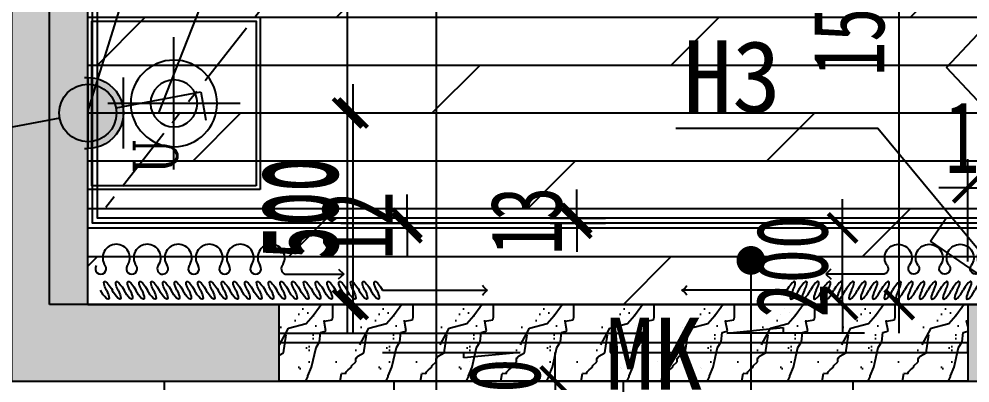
# Model space of a CAD drawing. Header units: millimetres. Extents: x -235126 to 312941, y -228449 to 114042.
# Drawn here: x -3331 to -845, y -143342 to -142391 of the extents above; entities that cross this region are included whole.
import ezdxf
from ezdxf.enums import TextEntityAlignment as Align
from ezdxf.lldxf.tags import DXFTag

# ---------------------------------------------------------------- set-up
doc = ezdxf.new("R2010")
doc.units = ezdxf.units.MM
doc.header["$LTSCALE"] = 800
doc.linetypes.add('PHANTOM2', pattern=[1.25, 0.625, -0.125, 0.125, -0.125, 0.125, -0.125])
doc.layers.get('DEFPOINTS').update_dxf_attribs({"color": 250})
for name, color, linetype in [('0-FRAME', 165, 'Continuous'), ('_WALL', 6, 'Continuous'), ('AR-NEWWALL-新砌间墙', 4, 'Continuous'), ('AR-TXET-间墙标注', 7, 'Continuous'), ('DD-EL', 3, 'Continuous'), ('EQUIP-插座', 3, 'Continuous'), ('EQUIP-照明', 3, 'Continuous'), ('FC-BHTACH1-地坪铺砌', 8, 'Continuous'), ('FF-CURB-窗帘', 8, 'Continuous'), ('FF-DOOR-门扇', 2, 'Continuous'), ('FF-FURN1-活动家具', 1, 'Continuous'), ('KK-空调', 8, 'Continuous'), ('RC-DIM1-造型尺寸', 7, 'Continuous'), ('RC-DIM2-灯具尺寸', 7, 'Continuous'), ('RC-FIXTURE-天花造型', 1, 'Continuous'), ('RC-天花标高', 7, 'Continuous'), ('t景森a-砼', 6, 'Continuous'), ('WALL', 4, 'Continuous')]:
    doc.layers.add(name, color=color, linetype=linetype)
doc.styles.add('_TCH_LABEL', font='COMPLEX', dxfattribs={"bigfont": 'GBCBIG'})
doc.styles.add('宋-ZY', font='')
doc.styles.add('宋-图框', font='', dxfattribs={"width": 0.7})
doc.styles.get('宋-ZY').set_extended_font_data('SimSun')
doc.styles.get('宋-图框').set_extended_font_data('SimSun')
tags = doc.linetypes.add('HIDDEN2', pattern=[0.1875, 0.125, -0.0625]).pattern_tags.tags
tags[6:7] = [DXFTag(74, 4), DXFTag(75, 0), DXFTag(340, '0'), DXFTag(46, 1.0), DXFTag(50, 0.0), DXFTag(44, 0.0), DXFTag(45, 0.0)]
tags[4:5] = [DXFTag(74, 4), DXFTag(75, 0), DXFTag(340, '0'), DXFTag(46, 1.0), DXFTag(50, 0.0), DXFTag(44, 0.0), DXFTag(45, 0.0)]
doc.dimstyles.new('1比75', dxfattribs={"dimscale": 75, "dimtxt": 2.5, "dimasz": 1, "dimexe": 1, "dimexo": 1.5, "dimgap": 0.5, "dimtad": 1, "dimdec": 0, "dimzin": 0, "dimdsep": 46, "dimtxsty": '宋-图框', "dimblk": 'ARCHTICK', "dimcen": 0.09, "dimdle": 1, "dimclrd": 8, "dimclre": 8, "dimclrt": 2, "dimadec": 0, "dimazin": 0, "dimtfac": 1, "dimtdec": 0, "dimtix": 1, "dimtmove": 2, "dimatfit": 3, "dimldrblk": 'DOT', "dimfxl": 1, "dimtolj": 1, "dimtzin": 0, "dimlwd": -1, "dimlwe": -1, "dimarcsym": 0})

# ---------------------------------------------------------------- blocks, each defined once
blk = doc.blocks.new('$DorLib2D$00000131')
at = {"color": 0, "linetype": 'Continuous'}
for p, q in [((0.15, 0.125), (0.2319, 0.1973)), ((0.2319, 0.1973), (0.2319, 0.125)), ((-0.5, 0.125), (-0.5, 0)), ((0.0192, 0.125), (-0.5, 0.125)), ((0.0192, 0), (0.0192, 0.125)), ((0.35, 0.125), (0.15, 0.125)), ((-0.5, 0), (0.0192, 0)), ((-0.024, 0), (0.5, 0)), ((-0.024, -0.125), (-0.024, 0)), ((0.5, 0), (0.5, -0.125)), ((-0.35, -0.125), (-0.15, -0.125)), ((-0.2319, -0.1973), (-0.2319, -0.125)), ((-0.15, -0.125), (-0.2319, -0.1973)), ((0.5, -0.125), (-0.024, -0.125))]:
    blk.add_line(p, q, dxfattribs=at)
blk = doc.blocks.new('A$C444704FD')
at = {"color": 75, "linetype": 'HIDDEN2', "ltscale": 0.8}
for p, q in [((219, 168), (419, 355.5)), ((419, 355.5), (619, 168)), ((181.5, 220.5), (181.5, 183)), ((656.5, 220.5), (181.5, 220.5)), ((656.5, 183), (656.5, 220.5)), ((0, 183), (0, 0)), ((844, 183), (0, 183)), ((181.5, 183), (656.5, 183)), ((844, 0), (844, 183)), ((325.6, 168), (219, 168)), ((325.6, 92.5), (325.6, 168)), ((512.4, 168), (512.4, 92.5)), ((619, 168), (512.4, 168)), ((181.5, 137.5), (181.5, 10.3)), ((656.5, 137.5), (181.5, 137.5)), ((656.5, 10.3), (656.5, 137.5)), ((844, 92.5), (0, 92.5)), ((512.4, 92.5), (325.6, 92.5)), ((0, 0), (844, 0)), ((181.5, 10.3), (656.5, 10.3))]:
    blk.add_line(p, q, dxfattribs=at)
blk = doc.blocks.new('A$C44755243')
at = {"color": 8, "ltscale": 0.05}
for p, q in [((-232, 425), (-232, 79)), ((-58.9, 252), (-405, 252))]:
    blk.add_line(p, q, dxfattribs=at)
at = {"ltscale": 0.05}
blk.add_lwpolyline([(-7, 477), (-457, 477), (-457, 27), (-7, 27)], close=True, dxfattribs=at)
at = {"color": 8, "ltscale": 0.05}
blk.add_lwpolyline([(-17, 467), (-447, 467), (-447, 37), (-17, 37)], close=True, dxfattribs=at)
for radius in [113, 61.3]:
    blk.add_circle((-232, 252), radius, dxfattribs=at)
blk = doc.blocks.new('R23QREEWRW')
at = {"layer": '0-FRAME', "color": 0}
for p, q in [((611876.9, -216348.9), (611602.4, -216348.9)), ((611978.4, -216391), (611992.4, -216377.7)), ((612127.4, -216391), (611978.4, -216391)), ((611991.8, -216404.2), (611978.4, -216391))]:
    blk.add_line(p, q, dxfattribs=at)
at = {"layer": '0-FRAME', "color": 0, "extrusion": (0, 0, -1)}
for centre, major_axis, ratio, start_param, end_param in [((611899.9, -216348.9), (-13.2, 22.9), 0.254545, -1.424879, 1.716714), ((611930.6, -216348.9), (-13.2, 22.9), 0.254545, -1.424879, 1.716714), ((611961.3, -216348.9), (-13.2, 22.9), 0.254545, -1.424879, 1.716714), ((611992, -216348.9), (-13.2, 22.9), 0.254545, -1.424879, 1.716714), ((612022.7, -216348.9), (-13.2, 22.9), 0.254545, -1.424879, 1.716714), ((612053.4, -216348.9), (-13.2, 22.9), 0.254545, -1.424879, 1.716714), ((612084.1, -216348.9), (-13.2, 22.9), 0.254545, -1.424879, 1.716714), ((612114.8, -216348.9), (-13.2, 22.9), 0.254545, -1.424879, 1.716714), ((612145.6, -216348.9), (-13.2, 22.9), 0.254545, -1.424879, 1.716714), ((612176.3, -216348.9), (-13.2, 22.9), 0.254545, -1.424879, 1.716714), ((612207, -216348.9), (-13.2, 22.9), 0.254545, -1.424879, 1.716714), ((612237.7, -216348.9), (-13.2, 22.9), 0.254545, -1.424879, 1.716714), ((612268.4, -216348.9), (-13.2, 22.9), 0.254545, -1.424879, 1.716714), ((612299.1, -216348.9), (-13.2, 22.9), 0.254545, -1.424879, 1.716714), ((612329.8, -216348.9), (-13.2, 22.9), 0.254545, -1.424879, 1.716714), ((612360.5, -216348.9), (-13.2, 22.9), 0.254545, -1.424879, 1.716714), ((612391.2, -216348.9), (-13.2, 22.9), 0.254545, -1.424879, 1.716714), ((612421.9, -216348.9), (-13.2, 22.9), 0.254545, -1.424879, 1.716714), ((612452.6, -216348.9), (-13.2, 22.9), 0.254545, -1.424879, 1.716714), ((612483.3, -216348.9), (-13.2, 22.9), 0.254545, -1.424879, 1.716714), ((612514.1, -216348.9), (-13.2, 22.9), 0.254545, -1.424879, 1.716714), ((612544.8, -216348.9), (-13.2, 22.9), 0.254545, -1.424879, 1.716714), ((612575.5, -216348.9), (-13.2, 22.9), 0.254545, -1.424879, 1.716714), ((612606.2, -216348.9), (-13.2, 22.9), 0.254545, -1.424879, 1.716714), ((611589.3, -216323.2), (20.4, 20.4), 1, 1.253456, 1.885426), ((611589.3, -216374.6), (20.4, 20.4), 1, -0.314629, 0.31734), ((611884.5, -216348.9), (-13.2, 22.9), 0.254545, 1.716714, 4.858306), ((611915.2, -216348.9), (-13.2, 22.9), 0.254545, 1.716714, 4.858306), ((611945.9, -216348.9), (-13.2, 22.9), 0.254545, 1.716714, 4.858306), ((611976.7, -216348.9), (-13.2, 22.9), 0.254545, 1.716714, 4.858306), ((612007.4, -216348.9), (-13.2, 22.9), 0.254545, 1.716714, 4.858306), ((612038.1, -216348.9), (-13.2, 22.9), 0.254545, 1.716714, 4.858306), ((612068.8, -216348.9), (-13.2, 22.9), 0.254545, 1.716714, 4.858306), ((612099.5, -216348.9), (-13.2, 22.9), 0.254545, 1.716714, 4.858306), ((612130.2, -216348.9), (-13.2, 22.9), 0.254545, 1.716714, 4.858306), ((612160.9, -216348.9), (-13.2, 22.9), 0.254545, 1.716714, 4.858306), ((612191.6, -216348.9), (-13.2, 22.9), 0.254545, 1.716714, 4.858306), ((612222.3, -216348.9), (-13.2, 22.9), 0.254545, 1.716714, 4.858306), ((612253, -216348.9), (-13.2, 22.9), 0.254545, 1.716714, 4.858306), ((612283.7, -216348.9), (-13.2, 22.9), 0.254545, 1.716714, 4.858306), ((612314.5, -216348.9), (-13.2, 22.9), 0.254545, 1.716714, 4.858306), ((612345.2, -216348.9), (-13.2, 22.9), 0.254545, 1.716714, 4.858306), ((612375.9, -216348.9), (-13.2, 22.9), 0.254545, 1.716714, 4.858306), ((612406.6, -216348.9), (-13.2, 22.9), 0.254545, 1.716714, 4.858306), ((612437.3, -216348.9), (-13.2, 22.9), 0.254545, 1.716714, 4.858306), ((612468, -216348.9), (-13.2, 22.9), 0.254545, 1.716714, 4.858306), ((612498.7, -216348.9), (-13.2, 22.9), 0.254545, 1.716714, 4.858306), ((612529.4, -216348.9), (-13.2, 22.9), 0.254545, 1.716714, 4.858306), ((612560.1, -216348.9), (-13.2, 22.9), 0.254545, 1.716714, 4.858306), ((612590.8, -216348.9), (-13.2, 22.9), 0.254545, 1.716714, 4.858306)]:
    blk.add_ellipse(centre, major_axis=major_axis, ratio=ratio, start_param=start_param, end_param=end_param, dxfattribs=at)
at = {"layer": '0-FRAME', "color": 0}
for centre, major_axis, start_param, end_param in [((612127.4, -216405.2), (-14.2, 0.2), 2.543147, 4.729487), ((612208.4, -216405.2), (-14.2, 0.4), 2.55266, 6.92534), ((612289.4, -216405.2), (14.2, 0.6), -0.656936, 3.715744), ((612370.4, -216405.2), (-14.2, 0.1), 2.53277, 6.90545), ((612451.4, -216405.2), (-14.2, 0.2), -1.554401, 0.631939), ((612451.4, -216405.2), (14.2, 0.1), -0.619105, 1.567235), ((612532.4, -216405.2), (14.2, 0.2), -0.632347, 3.740333), ((612613.4, -216405.2), (-14.2, 0.1), 2.53277, 6.90545), ((612167.9, -216433.9), (35.4, 0), 2.525078, 4.711418), ((612167.9, -216433.9), (35.4, 0.3), 4.702886, 6.889226), ((612248.9, -216433.9), (-35.4, 0.1), -0.611253, 1.575087), ((612248.9, -216433.9), (35.4, 0.1), 4.708232, 6.894572), ((612329.9, -216433.9), (-35.4, 0.3), -0.607491, 1.578849), ((612329.9, -216433.9), (-35.4, 0.1), 1.57253, 3.75887), ((612410.9, -216433.9), (-35.4, 0.1), -0.613911, 1.572429), ((612410.9, -216433.9), (-35.4, 0.3), 1.579176, 3.765516), ((612491.9, -216433.9), (35.4, 0.4), 2.515669, 4.702009), ((612491.9, -216433.9), (-35.4, 0.1), 1.574925, 3.761264), ((612572.9, -216433.8), (-35.4, 0.1), -0.611253, 1.575087), ((612572.9, -216433.8), (35.4, 0.3), 4.702886, 6.889226)]:
    blk.add_ellipse(centre, major_axis=major_axis, ratio=1, start_param=start_param, end_param=end_param, dxfattribs=at)
blk = doc.blocks.new('_ArchTick')
at = {"color": 0, "linetype": 'ByBlock', "const_width": 0.15}
blk.add_lwpolyline([(-0.5, -0.5), (0.5, 0.5)], dxfattribs=at)
blk = doc.blocks.new('_Dot')
at = {"color": 0, "linetype": 'ByBlock', "lineweight": -2}
blk.add_line((-0.5, 0), (-1, 0), dxfattribs=at)
at = {"color": 0, "linetype": 'ByBlock', "const_width": 0.5}
blk.add_lwpolyline([(-0.25, 0, 1), (0.25, 0, 1)], format="xyb", close=True, dxfattribs=at)
blk = doc.blocks.new('*D449')
at = {"layer": 'DEFPOINTS', "color": 0, "transparency": 16777216}
for p in [(-2199.2, -143336.6), (-2199.2, -143486.6), (-1929.1, -143486.6)]:
    blk.add_point(p, dxfattribs=at)
at = {"layer": 'RC-DIM1-造型尺寸', "color": 8, "transparency": 16777216}
for p, q in [((-1929.1, -143336.6), (-1929.1, -143261.6)), ((-2086.7, -143336.6), (-1854.1, -143336.6)), ((-1929.1, -143336.6), (-1929.1, -143486.6)), ((-2086.7, -143486.6), (-1854.1, -143486.6)), ((-1929.1, -143486.6), (-1929.1, -143561.6))]:
    blk.add_line(p, q, dxfattribs=at)
at = {"layer": 'RC-DIM1-造型尺寸', "color": 8, "transparency": 16777216, "xscale": 75, "yscale": 75, "zscale": 75}
for p, rotation in [((-1929.1, -143336.6), 270), ((-1929.1, -143486.6), 90)]:
    blk.add_blockref('_ArchTick', p, dxfattribs=dict(at, rotation=rotation))
at = {"layer": 'RC-DIM1-造型尺寸', "color": 2, "transparency": 16777216, "insert": (-2060.3, -143411.6), "char_height": 187.5, "attachment_point": 5, "rotation": 90, "style": '宋-图框'}
blk.add_mtext('\\A1;150', dxfattribs=at)
blk = doc.blocks.new('*D455')
at = {"layer": 'DEFPOINTS', "color": 0, "transparency": 16777216}
for p in [(-2602.2, -142924.6), (-2602.2, -142936.6), (-2316.5, -142924.6)]:
    blk.add_point(p, dxfattribs=at)
at = {"layer": 'RC-DIM1-造型尺寸', "color": 8, "transparency": 16777216}
for p, q in [((-2316.5, -142924.6), (-2316.5, -142849.6)), ((-2489.7, -142924.6), (-2241.5, -142924.6)), ((-2489.7, -142936.6), (-2241.5, -142936.6)), ((-2316.5, -142936.6), (-2316.5, -142924.6)), ((-2316.5, -142936.6), (-2316.5, -143011.6))]:
    blk.add_line(p, q, dxfattribs=at)
at = {"layer": 'RC-DIM1-造型尺寸', "color": 8, "transparency": 16777216, "xscale": 75, "yscale": 75, "zscale": 75}
for p, rotation in [((-2316.5, -142924.6), 270), ((-2316.5, -142936.6), 90)]:
    blk.add_blockref('_ArchTick', p, dxfattribs=dict(at, rotation=rotation))
at = {"layer": 'RC-DIM1-造型尺寸', "color": 2, "transparency": 16777216, "insert": (-2447.7, -142930.6), "char_height": 187.5, "attachment_point": 5, "rotation": 90, "style": '宋-图框'}
blk.add_mtext('\\A1;12', dxfattribs=at)
blk = doc.blocks.new('*D456')
at = {"layer": 'DEFPOINTS', "color": 0, "transparency": 16777216}
for p in [(-2054.7, -142911.6), (-2054.7, -142924.6), (-1872.7, -142924.6)]:
    blk.add_point(p, dxfattribs=at)
at = {"layer": 'RC-DIM1-造型尺寸', "color": 8, "transparency": 16777216}
for p, q in [((-1872.7, -142911.6), (-1872.7, -142836.6)), ((-1942.2, -142911.6), (-1797.7, -142911.6)), ((-1872.7, -142911.6), (-1872.7, -142924.6)), ((-1942.2, -142924.6), (-1797.7, -142924.6)), ((-1872.7, -142924.6), (-1872.7, -142999.6))]:
    blk.add_line(p, q, dxfattribs=at)
at = {"layer": 'RC-DIM1-造型尺寸', "color": 8, "transparency": 16777216, "xscale": 75, "yscale": 75, "zscale": 75}
for p, rotation in [((-1872.7, -142911.6), 270), ((-1872.7, -142924.6), 90)]:
    blk.add_blockref('_ArchTick', p, dxfattribs=dict(at, rotation=rotation))
at = {"layer": 'RC-DIM1-造型尺寸', "color": 2, "transparency": 16777216, "insert": (-2003.9, -142918.1), "char_height": 187.5, "attachment_point": 5, "rotation": 90, "style": '宋-图框'}
blk.add_mtext('\\A1;13', dxfattribs=at)
blk = doc.blocks.new('*D463')
at = {"layer": 'DEFPOINTS', "color": 0, "transparency": 16777216}
for p in [(-1304.2, -142936.6), (-1178, -142936.6), (-1304.2, -143136.6)]:
    blk.add_point(p, dxfattribs=at)
at = {"layer": 'RC-DIM1-造型尺寸', "color": 8, "transparency": 16777216}
for p, q in [((-1178, -142936.6), (-1178, -142861.6)), ((-1191.7, -142936.6), (-1103, -142936.6)), ((-1178, -143136.6), (-1178, -142936.6)), ((-1191.7, -143136.6), (-1103, -143136.6)), ((-1178, -143136.6), (-1178, -143211.6))]:
    blk.add_line(p, q, dxfattribs=at)
at = {"layer": 'RC-DIM1-造型尺寸', "color": 8, "transparency": 16777216, "xscale": 75, "yscale": 75, "zscale": 75}
for p, rotation in [((-1178, -142936.6), 270), ((-1178, -143136.6), 90)]:
    blk.add_blockref('_ArchTick', p, dxfattribs=dict(at, rotation=rotation))
at = {"layer": 'RC-DIM1-造型尺寸', "color": 2, "transparency": 16777216, "insert": (-1309.2, -143036.6), "char_height": 187.5, "attachment_point": 5, "rotation": 90, "style": '宋-图框'}
blk.add_mtext('\\A1;200', dxfattribs=at)
blk = doc.blocks.new('A$C55397A8D')
h = blk.add_hatch(color=251)
edge = h.paths.add_edge_path()
edge.add_ellipse((3.381, 4.531), major_axis=(0, 1.65), ratio=1, start_angle=90.0022, end_angle=270.0022)
edge.add_line((5.031, 4.531), (1.731, 4.531))
for p, q in [((1.731, 4.696), (1.731, 4.531)), ((1.731, 4.531), (5.031, 4.531)), ((5.031, 4.696), (5.031, 4.531)), ((5.031, 2.881), (1.731, 2.881)), ((3.381, 2.881), (3.381, 1.231))]:
    blk.add_line(p, q)
blk.add_ellipse((3.381, 4.531), major_axis=(0, 1.65), ratio=1, start_param=1.570835, end_param=4.712428)
at = {"style": '_TCH_LABEL', "flags": 8}
blk.add_attdef('$TEXT$', text='', height=2, dxfattribs=at).set_placement((5.381, 1.381), align=Align.MIDDLE_CENTER)
blk = doc.blocks.new('*D511')
at = {"layer": 'DEFPOINTS', "color": 0, "transparency": 16777216}
for p in [(-3150.8, -142636.6), (-2471.9, -142636.6), (-3150.8, -143136.6)]:
    blk.add_point(p, dxfattribs=at)
at = {"layer": 'EQUIP-插座', "color": 8, "transparency": 16777216}
for p, q in [((-2471.9, -143211.6), (-2471.9, -142561.6)), ((-3038.3, -142636.6), (-2396.9, -142636.6)), ((-3038.3, -143136.6), (-2396.9, -143136.6))]:
    blk.add_line(p, q, dxfattribs=at)
at = {"layer": 'EQUIP-插座', "color": 8, "transparency": 16777216, "xscale": 75, "yscale": 75, "zscale": 75}
for p, rotation in [((-2471.9, -142636.6), 90), ((-2471.9, -143136.6), 270)]:
    blk.add_blockref('_ArchTick', p, dxfattribs=dict(at, rotation=rotation))
at = {"layer": 'EQUIP-插座', "color": 2, "transparency": 16777216, "insert": (-2603.1, -142886.6), "char_height": 187.5, "attachment_point": 5, "rotation": 90, "style": '宋-图框'}
blk.add_mtext('\\A1;500', dxfattribs=at)
blk = doc.blocks.new('*D512')
at = {"layer": 'DEFPOINTS', "color": 0, "transparency": 16777216}
for p in [(-3150.8, -140636.6), (-2471.9, -140636.6), (-3150.8, -142636.6)]:
    blk.add_point(p, dxfattribs=at)
at = {"layer": 'EQUIP-插座', "color": 8, "transparency": 16777216}
for p, q in [((-2471.9, -142711.6), (-2471.9, -140561.6)), ((-3038.3, -140636.6), (-2396.9, -140636.6)), ((-3038.3, -142636.6), (-2396.9, -142636.6))]:
    blk.add_line(p, q, dxfattribs=at)
at = {"layer": 'EQUIP-插座', "color": 8, "transparency": 16777216, "xscale": 75, "yscale": 75, "zscale": 75}
for p, rotation in [((-2471.9, -140636.6), 90), ((-2471.9, -142636.6), 270)]:
    blk.add_blockref('_ArchTick', p, dxfattribs=dict(at, rotation=rotation))
at = {"layer": 'EQUIP-插座', "color": 2, "transparency": 16777216, "insert": (-2603.1, -141636.6), "char_height": 187.5, "attachment_point": 5, "rotation": 90, "style": '宋-图框'}
blk.add_mtext('\\A1;2000', dxfattribs=at)
blk = doc.blocks.new('*D542')
at = {"layer": 'DEFPOINTS', "color": 0, "transparency": 16777216}
for p in [(-3150.8, -142636.6), (-2457.2, -142636.6), (-3150.8, -143136.6)]:
    blk.add_point(p, dxfattribs=at)
at = {"layer": 'EQUIP-照明', "color": 8, "transparency": 16777216}
for p, q in [((-2457.2, -143211.6), (-2457.2, -142561.6)), ((-3038.3, -142636.6), (-2382.2, -142636.6)), ((-3038.3, -143136.6), (-2382.2, -143136.6))]:
    blk.add_line(p, q, dxfattribs=at)
at = {"layer": 'EQUIP-照明', "color": 8, "transparency": 16777216, "xscale": 75, "yscale": 75, "zscale": 75}
for p, rotation in [((-2457.2, -142636.6), 90), ((-2457.2, -143136.6), 270)]:
    blk.add_blockref('_ArchTick', p, dxfattribs=dict(at, rotation=rotation))
at = {"layer": 'EQUIP-照明', "color": 2, "transparency": 16777216, "insert": (-2588.5, -142886.6), "char_height": 187.5, "attachment_point": 5, "rotation": 90, "style": '宋-图框'}
blk.add_mtext('\\A1;500', dxfattribs=at)
blk = doc.blocks.new('*U569')
h = blk.add_hatch(color=256)
edge = h.paths.add_edge_path()
edge.add_arc((0, 1), 1, 0, 360)
for p, q in [((-2, 4.464), (-1.134, 4.964)), ((-0.5, 1.866), (-2, 4.464)), ((0.5, 0.134), (2, -2.464)), ((2, -2.464), (1.134, -2.964))]:
    blk.add_line(p, q)
blk.add_circle((0, 1), 1)
blk.add_circle((0, 1), 1)
blk = doc.blocks.new('*U572')
h = blk.add_hatch(color=256)
edge = h.paths.add_edge_path()
edge.add_arc((0, 1), 1, 0, 360)
for p, q in [((-0.259, 0.034), (-1.035, -2.864)), ((-1.035, -2.864), (-2.001, -2.605))]:
    blk.add_line(p, q)
blk.add_circle((0, 1), 1)
blk = doc.blocks.new('*D573')
at = {"layer": 'DEFPOINTS', "color": 0, "transparency": 16777216}
for p in [(-700.8, -142832.3), (-850.8, -143136.6), (-700.8, -143136.6)]:
    blk.add_point(p, dxfattribs=at)
at = {"layer": 'EQUIP-照明', "color": 8, "transparency": 16777216}
for p, q in [((-850.8, -143024.1), (-850.8, -142757.3)), ((-700.8, -143024.1), (-700.8, -142757.3)), ((-850.8, -142832.3), (-925.8, -142832.3)), ((-850.8, -142832.3), (-700.8, -142832.3)), ((-700.8, -142832.3), (-625.8, -142832.3))]:
    blk.add_line(p, q, dxfattribs=at)
at = {"layer": 'EQUIP-照明', "color": 8, "transparency": 16777216, "xscale": 75, "yscale": 75, "zscale": 75}
blk.add_blockref('_ArchTick', (-850.8, -142832.3), dxfattribs=at)
at = {"layer": 'EQUIP-照明', "color": 8, "transparency": 16777216, "xscale": 75, "yscale": 75, "zscale": 75, "rotation": 180}
blk.add_blockref('_ArchTick', (-700.8, -142832.3), dxfattribs=at)
at = {"layer": 'EQUIP-照明', "color": 2, "transparency": 16777216, "insert": (-775.8, -142701.1), "char_height": 187.5, "attachment_point": 5, "style": '宋-图框'}
blk.add_mtext('\\A1;150', dxfattribs=at)
blk = doc.blocks.new('*D576')
at = {"layer": 'DEFPOINTS', "color": 0, "transparency": 16777216}
for p in [(-1029.9, -141586.6), (-690, -141586.6), (-850.8, -143136.6)]:
    blk.add_point(p, dxfattribs=at)
at = {"layer": 'EQUIP-插座', "color": 8, "transparency": 16777216}
for p, q in [((-1029.9, -143211.6), (-1029.9, -141511.6)), ((-802.5, -141586.6), (-1104.9, -141586.6)), ((-963.3, -143136.6), (-1104.9, -143136.6))]:
    blk.add_line(p, q, dxfattribs=at)
at = {"layer": 'EQUIP-插座', "color": 8, "transparency": 16777216, "xscale": 75, "yscale": 75, "zscale": 75}
for p, rotation in [((-1029.9, -141586.6), 90), ((-1029.9, -143136.6), 270)]:
    blk.add_blockref('_ArchTick', p, dxfattribs=dict(at, rotation=rotation))
at = {"layer": 'EQUIP-插座', "color": 2, "transparency": 16777216, "insert": (-1161.1, -142361.6), "char_height": 187.5, "attachment_point": 5, "rotation": 90, "style": '宋-图框'}
blk.add_mtext('\\A1;1550', dxfattribs=at)

msp = doc.modelspace()

# ---------------------------------------------------------------- hatches: boundary and pattern name
at = {"layer": 'FC-BHTACH1-地坪铺砌'}
h = msp.add_hatch(dxfattribs=at)
h.set_pattern_fill('DOLMIT', color=75, scale=500, style=0)
h.set_pattern_definition([(0, (-3250.8, -143136.55), (0, 125), []), (45, (-3250.8, -143136.55), (-250, 250), [176.777, -353.554])])
h.paths.add_polyline_path([(-550.8, -141636.6), (-550.8, -139536.6), (-615.8, -139536.6), (-615.8, -139551.6), (-665.8, -139551.6), (-665.8, -139536.6), (-1530.8, -139536.6), (-1535.8, -139538.2), (-1535.8, -139551.6), (-1585.8, -139551.6), (-3250.8, -139536.6), (-3250.8, -141136.6), (-3150.8, -141136.6), (-3150.8, -143136.6), (-2650.8, -143136.6), (-850.8, -143136.6), (-550.8, -143136.6), (-550.8, -142876.6), (-619.3, -142876.6), (-619.3, -142796.6), (-550.8, -142796.6)])
h = msp.add_hatch(dxfattribs=at)
h.set_pattern_fill('大理石', color=75, scale=70, style=0)
h.set_pattern_definition([(41.9872, (-2475.803, -143312.554), (420, 315), [6.727, -1405.904]), (68.1986, (-2575.803, -143323.054), (210, 630), [24.233, -1672.094]), (60.9454, (-2580.803, -143335.054), (210, 315), [10.296, -2151.787]), (90, (-2575.8, -143326.05), (210, -1e-14), [3, -312]), (71.565, (-2477.8, -143318.55), (4e-07, 315), [6.325, -657.754]), (171.4692, (-2477.803, -143318.554), (-210, 2e-06), [10.112, -2113.382]), (79.2157, (-2491.803, -143338.054), (210, 1260), [21.378, -2223.266]), (62.133, (-2649.803, -143242.054), (839.99999, 1575.000006), [49.206, -10284.0954]), (0, (-2646.78, -143195.87), (0, 315), [0, -210]), (64.9831, (-2510.803, -143138.554), (420, 945), [33.106, -3443.013]), (81.4391, (-2429.803, -143263.054), (420, 2834.999982), [47.024, -9828.001]), (82.875, (-2545.803, -143234.554), (209.99999, 1575), [24.187, -5055.036]), (76.7595, (-2566.803, -143300.554), (210, 945), [52.393, -5448.846]), (0, (-2599.54, -143300.4), (0, 315), [0, -210]), (0, (-2596.17, -143303.77), (0, 315), [0, -210]), (0, (-2572.55, -143286.9), (0, 315), [0, -210]), (0, (-2579.3, -143249.82), (0, 315), [0, -210]), (59.0362, (-2554.803, -143249.554), (209.99998, 315), [17.493, -3656.007]), (0, (-2545.82, -143235.14), (0, 315), [0, -210]), (0, (-2572.55, -143246.45), (0, 315), [0, -210]), (0, (-2562.42, -143226.22), (0, 315), [0, -210]), (0, (-2572.55, -143256.56), (0, 315), [0, -210]), (50.1944, (-2450.803, -143278.054), (210, 315), [7.81, -1632.342]), (90, (-2450.8, -143287.05), (210, -1e-14), [9, -306]), (43.6678, (-2461.803, -143297.554), (630, 630), [15.207, -3178.243]), (90, (-2461.8, -143300.55), (210, -1e-14), [3, -312]), (39.8056, (-2470.803, -143308.054), (420, 315), [11.715, -2448.513]), (0, (-2501.7, -143286.9), (0, 315), [0, -210]), (0, (-2450.34, -143277.4), (0, 315), [0, -210]), (0, (-2450.34, -143277.4), (0, 315), [0, -210]), (29.3578, (-2445.803, -143272.054), (630, 315), [18.358, -1909.186]), (0, (-2451.07, -143256.56), (0, 315), [0, -210]), (146.31, (-2510.803, -143138.554), (-420, 315), [21.633, -2249.864]), (8.1301, (-2533.803, -143180.554), (2099.99999, 315), [21.213, -4433.56]), (47.8624, (-2580.803, -143186.554), (840, 945), [28.32, -5918.797]), (14.6209, (-2626.803, -143198.554), (1260, 315.00001), [47.539, -4944.1035]), (0, (-2609.66, -143179), (0, 315), [0, -210]), (18.435, (-2542.803, -143210.554), (840, 315), [9.487, -1982.748]), (16.6992, (-2533.8, -143207.554), (210, 2e-05), [5.22, -1091.012]), (101.0937, (-2528.803, -143206.054), (-420, 2204.99998), [25.986, -5430.985]), (0, (-2555.67, -143192.5), (0, 315), [0, -210]), (0, (-2533.9, -143179.96), (0, 315), [0, -210]), (0, (-2562.42, -143216.1), (0, 315), [0, -210]), (0, (-2589.42, -143148.66), (0, 315), [0, -210]), (0, (-2599.54, -143162.15), (0, 315), [0, -210]), (44.1449, (-2545.803, -143143.054), (630, 630), [23.691, -4951.359]), (54.58294, (-2561.803, -143165.554), (210, 315), [27.609, -5770.255]), (0, (-2545.52, -143142.85), (0, 315), [0, -210]), (0, (-2575.92, -143158.78), (0, 315), [0, -210]), (0, (-2545.52, -143142.85), (0, 315), [0, -210]), (0, (-2561.77, -143166.04), (0, 315), [0, -210]), (75.0686, (-2512.803, -143177.554), (210, 945), [7.762, -1622.276]), (90, (-2510.8, -143170.05), (210, -1e-14), [31.5, -283.5]), (50.1944, (-2473.803, -143038.054), (210, 315), [7.81, -1632.342]), (0, (-2532.06, -143104.83), (0, 315), [0, -210]), (0, (-2525.3, -143108.2), (0, 315), [0, -210]), (0, (-2552.3, -143101.45), (0, 315), [0, -210]), (0, (-2518.56, -143064.36), (0, 315), [0, -210]), (53.1301, (-2496.803, -143083.054), (210, 315), [15, -3135]), (90, (-2496.8, -143108.55), (210, -1e-14), [25.5, -289.5]), (0, (-2496.77, -143108.05), (0, 315), [0, -210]), (23.1986, (-2480.803, -143041.054), (630, 315), [7.616, -1591.697]), (66.0375, (-2482.8, -143045.554), (210, 630), [4.924, -1029.206]), (66.0375, (-2484.8, -143050.054), (210, 630), [4.924, -1029.206]), (81.8699, (-2487.803, -143071.054), (210, 1575), [21.213, -4433.56]), (90, (-2468.8, -143032.05), (210, -1e-14), [7.5, -307.5]), (0, (-2491.87, -143021.55), (0, 315), [0, -210])])
h.paths.add_polyline_path([(-850.8, -143136.6), (-2650.8, -143136.6), (-2650.8, -143336.6), (-850.8, -143336.6)])
h = msp.add_hatch(dxfattribs=at)
h.set_pattern_fill('_USER', color=75, scale=600, angle=90, style=0, pattern_type=0)
h.set_pattern_definition([(90, (-550.8, -143336.55), (-600, 4e-14), [])])
h.paths.add_polyline_path([(-6600.8, -143336.6), (-6750.8, -143336.6), (-6750.8, -143336.6), (-7150.8, -143336.6), (-7150.8, -144736.6), (-550.8, -144736.6), (-550.8, -143336.6), (-850.8, -143336.6), (-2650.8, -143336.6), (-3350.8, -143336.6), (-3900.8, -143336.6)])
h.paths.add_polyline_path([(-7125.8, -143436.6, -1), (-6975.8, -143436.6, -1)], flags=16)
h.paths.add_polyline_path([(-575.8, -143436.6, -1), (-725.8, -143436.6, -1)], flags=16)
at = {"layer": 't景森a-砼'}
h = msp.add_hatch(color=8, dxfattribs=at)
h.dxf.hatch_style = 1
h.paths.add_polyline_path([(-3150.8, -141136.6), (-3350.8, -141136.6), (-3350.8, -143336.6), (-2650.8, -143336.6), (-2650.8, -143136.6), (-3150.8, -143136.6)])
h = msp.add_hatch(color=8, dxfattribs=at)
h.dxf.hatch_style = 1
h.paths.add_polyline_path([(-850.8, -143136.6), (-850.8, -143336.6), (-350.8, -143336.6), (-350.8, -141636.6), (-550.8, -141636.6), (-550.8, -143136.6)])

# ---------------------------------------------------------------- linework, layer by layer
at = {"layer": '_WALL', "linetype": 'ByBlock'}
msp.add_lwpolyline([(-3150.8, -141136.6), (-3350.8, -141136.6), (-3350.8, -143336.6), (-2650.8, -143336.6), (-2650.8, -143136.6), (-3150.8, -143136.6)], close=True, dxfattribs=at)
msp.add_lwpolyline([(-850.8, -143136.6), (-850.8, -143336.6), (-350.8, -143336.6), (-350.8, -141636.6), (-550.8, -141636.6), (-550.8, -143136.6), (-850.8, -143136.6)], dxfattribs=at)
at = {"layer": 'AR-NEWWALL-新砌间墙', "color": 8}
msp.add_line((-2650.8, -143336.6), (-850.8, -143336.6), dxfattribs=at)
at = {"layer": 'EQUIP-插座', "color": 7}
msp.add_lwpolyline([(-2965.2, -142636.6), (-2813.9, -142250.5), (-2136.9, -142250.5)], dxfattribs=at)
at = {"layer": 'EQUIP-照明'}
for points in [[(-3150.8, -142632.4), (-3023.3, -142223.3), (-2495.4, -142223.3)], [(-700.8, -143140.7), (-1085.6, -142676.8), (-1613.5, -142676.8)]]:
    msp.add_lwpolyline(points, dxfattribs=at)
at = {"layer": 'FC-BHTACH1-地坪铺砌', "color": 8}
for p, q in [((-2650.8, -143136.6), (-850.8, -143136.6)), ((-2650.8, -143336.6), (-850.8, -143336.6))]:
    msp.add_line(p, q, dxfattribs=at)
at = {"layer": 'FF-DOOR-门扇', "color": 8}
msp.add_line((-850.8, -143336.6), (-2650.8, -143336.6), dxfattribs=at)
at = {"layer": 'RC-DIM2-灯具尺寸', "color": 75, "linetype": 'PHANTOM2', "ltscale": 0.35}
msp.add_line((-575.8, -139661.6), (-3125.8, -142911.6), dxfattribs=at)
at = {"layer": 'RC-FIXTURE-天花造型'}
for p, q in [((-3150.8, -142936.6), (-550.8, -142936.6)), ((-850.8, -143136.6), (-2650.8, -143136.6)), ((-2650.8, -143336.6), (-850.8, -143336.6))]:
    msp.add_line(p, q, dxfattribs=at)
msp.add_lwpolyline([(-3138.8, -139648.6), (-562.8, -139648.6), (-562.8, -142924.6), (-3138.8, -142924.6)], close=True, dxfattribs=at)
at = {"layer": 'RC-FIXTURE-天花造型', "color": 7}
msp.add_lwpolyline([(-3125.8, -139661.6), (-575.8, -139661.6), (-575.8, -142911.6), (-3125.8, -142911.6)], close=True, dxfattribs=at)
at = {"layer": 'WALL'}
for p, q in [((-3250.8, -143136.6), (-3250.8, -139536.6)), ((-2650.8, -143136.6), (-3250.8, -143136.6)), ((-2650.8, -143336.6), (-2650.8, -143136.6)), ((-550.8, -143136.6), (-850.8, -143136.6)), ((-850.8, -143136.6), (-850.8, -143336.6)), ((-3900.8, -143336.6), (-3250.8, -143336.6)), ((-3250.8, -143336.6), (-2650.8, -143336.6)), ((-850.8, -143336.6), (-450.8, -143336.6))]:
    msp.add_line(p, q, dxfattribs=at)

# ---------------------------------------------------------------- block references
at = {"layer": 'DD-EL'}
ref = msp.add_blockref('A$C55397A8D', (-2895.9, -142446.4), dxfattribs=dict(at, xscale=-56.25, yscale=56.25, zscale=56.25, rotation=89.99999999996562))
ref.add_attrib('$TEXT$', 'U', dxfattribs={"height": 112.5, "rotation": 90, "style": '_TCH_LABEL', "width": 0.8, "flags": 8}).set_placement((-2973.6, -142749.1), align=Align.MIDDLE_CENTER)
at = {"layer": 'EQUIP-照明', "xscale": 75.00000009740391, "yscale": 75.00000009740391, "zscale": 75.00000009740391, "rotation": 250.5624106866875}
for name, p in [('*U569', (-3221.5, -142611.6)), ('*U572', (-771.5, -143115.8))]:
    msp.add_blockref(name, p, dxfattribs=at)
at = {"layer": 'FF-CURB-窗帘', "rotation": 180}
msp.add_blockref('R23QREEWRW', (609496.3, -359448.6), dxfattribs=at)
at = {"layer": 'FF-CURB-窗帘', "xscale": -1, "rotation": 180}
msp.add_blockref('R23QREEWRW', (-613200.2, -359448.6), dxfattribs=at)
at = {"layer": 'FF-DOOR-门扇', "xscale": 1800, "yscale": 200, "zscale": 200, "rotation": 180.0000000000024}
msp.add_blockref('$DorLib2D$00000131', (-1750.8, -143236.6), dxfattribs=at)
at = {"layer": 'FF-FURN1-活动家具', "xscale": -1, "rotation": 180}
msp.add_blockref('A$C44755243', (-2693.8, -142359.6), dxfattribs=at)
at = {"layer": 'KK-空调', "rotation": 90}
msp.add_blockref('A$C444704FD', (-550.8, -142936.6), dxfattribs=at)

# ---------------------------------------------------------------- texts
at = {"layer": 'AR-TXET-间墙标注', "insert": (-1798, -143265.2), "char_height": 187.5, "attachment_point": 4, "line_spacing_factor": 0.84, "style": '宋-ZY'}
msp.add_mtext('MK', dxfattribs=at)
at = {"layer": 'EQUIP-照明', "insert": (-1338.9, -142542.6), "char_height": 187.5, "attachment_point": 6, "line_spacing_factor": 0.84, "style": '宋-ZY'}
msp.add_mtext('H3', dxfattribs=at)

# ---------------------------------------------------------------- dimensions: what is measured, and where the dimension line sits
at = {"layer": 'EQUIP-插座', "color": 1}
for base, p1, p2, picture, middle in [((-2471.9, -140636.6), (-3150.8, -142636.6), (-3150.8, -140636.6), '*D512', (-2603.1, -141636.6)), ((-2471.9, -142636.6), (-3150.8, -143136.6), (-3150.8, -142636.6), '*D511', (-2603.1, -142886.6))]:
    dim = msp.add_linear_dim(base=base, p1=p1, p2=p2, angle=90, dimstyle='1比75', override={"dimfxl": 100}, dxfattribs=at)
    dim.commit()
    dim.dimension.update_dxf_attribs({"geometry": picture, "text_midpoint": middle})
dim = msp.add_linear_dim(base=(-1029.9, -141586.6), p1=(-850.8, -143136.6), p2=(-690, -141586.6), angle=90, dimstyle='1比75', dxfattribs=at)
dim.commit()
dim.dimension.update_dxf_attribs({"geometry": '*D576', "text_midpoint": (-1161.1, -142361.6)})
at = {"layer": 'EQUIP-照明', "color": 1}
dim = msp.add_linear_dim(base=(-2457.2, -142636.6), p1=(-3150.8, -143136.6), p2=(-3150.8, -142636.6), angle=90, dimstyle='1比75', override={"dimfxl": 100}, dxfattribs=at)
dim.commit()
dim.dimension.update_dxf_attribs({"geometry": '*D542', "text_midpoint": (-2588.5, -142886.6)})
dim = msp.add_linear_dim(base=(-700.8, -142832.3), p1=(-850.8, -143136.6), p2=(-700.8, -143136.6), dimstyle='1比75', override={"dimfxl": 100}, dxfattribs=at)
dim.commit()
dim.dimension.update_dxf_attribs({"geometry": '*D573', "text_midpoint": (-775.8, -142701.1)})
at = {"layer": 'RC-DIM1-造型尺寸', "color": 1}
for base, p1, p2, picture, middle in [((-2316.5, -142924.6), (-2602.2, -142936.6), (-2602.2, -142924.6), '*D455', (-2447.7, -142930.6)), ((-1872.7, -142924.6), (-2054.7, -142911.6), (-2054.7, -142924.6), '*D456', (-2003.9, -142918.1)), ((-1178, -142936.6), (-1304.2, -143136.6), (-1304.2, -142936.6), '*D463', (-1309.2, -143036.6)), ((-1929.1, -143486.6), (-2199.2, -143336.6), (-2199.2, -143486.6), '*D449', (-2060.3, -143411.6))]:
    dim = msp.add_linear_dim(base=base, p1=p1, p2=p2, angle=90, dimstyle='1比75', override={"dimfxl": 100}, dxfattribs=at)
    dim.commit()
    dim.dimension.update_dxf_attribs({"geometry": picture, "text_midpoint": middle})

# ---------------------------------------------------------------- leaders
at = {"layer": 'RC-天花标高'}
for points in [[(-2240.5, -142332), (-2240.5, -145776.5), (-2963, -145776.5)], [(-1417.5, -143021.5), (-1417.5, -145776.5), (-695, -145776.5)]]:
    msp.add_leader(points, dimstyle='1比75', override={"dimtad": 0}, dxfattribs=at)

doc.saveas('drawing.dxf')
